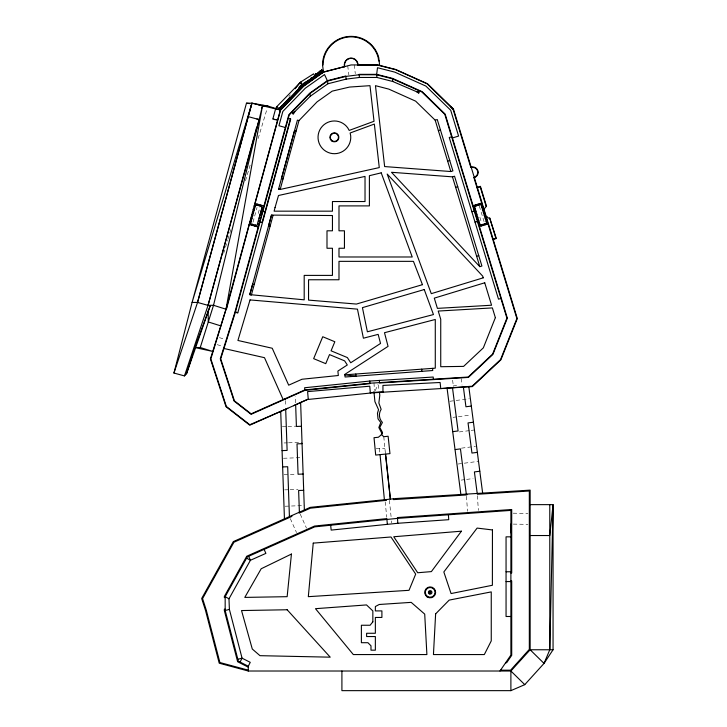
<?xml version="1.0" encoding="UTF-8"?>
<svg xmlns="http://www.w3.org/2000/svg" width="727" height="727" viewBox="0 0 727 727"><rect width="100%" height="100%" fill="white"/><g stroke="black" fill="none" stroke-linecap="round" stroke-linejoin="round"><path stroke-width="0.55" stroke-dasharray="3.63 2.73" d="M295.28 402.776L295.289 396.324M253.014 222.198L257.031 207.459M258.23 213.447L259.957 207.131M223.68 253.314L227.578 240.328M227.905 239.238L230.832 229.496M245.462 180.769L250.67 163.439M258.149 138.539L267.254 108.214M375.35 390.708L377.595 384.665M288.919 96.609L290.309 94.864M449.859 401.268L469.288 398.741M453.048 417.353L457.365 416.789M458.437 416.653L470.314 415.108M459.328 431.938L470.124 430.538M471.205 430.393L474.44 429.975M461.436 448.168L475.476 446.342M458.01 464.017L478.52 461.345M461.2 480.102L465.516 479.538M466.598 479.402L473.077 478.557M376.186 448.75L384.919 448.441M453.339 385.855L456.611 385.646M282.367 426.64L286.856 426.485M287.974 426.449L295.834 426.176M284.057 442.961L287.419 442.843M288.546 442.798L302.014 442.334M283.457 458.264L300.306 457.674M284.03 474.613L296.38 474.186M284.557 489.88L289.046 489.725M290.173 489.68L298.034 489.407M285.129 506.228L304.213 505.565M513.153 513.189L527.884 513.453M513.289 524.103L527.902 524.358M219.381 337.61L224.579 339.245M217.173 344.634L222.371 346.27M300.269 514.189L306.485 528.138M290.309 518.624L296.525 532.573M479.311 206.059L484.4 222.753M479.884 217.291L481.474 222.507M461.172 378.558L462.018 385.065M452.603 380.185L453.448 386.691M354.213 64.939L355.303 73.663M347.724 65.803L348.869 74.999M389.399 500.33L391.326 518.987M391.526 520.932L391.726 522.877M385.174 501.875L386.755 517.224M383.783 436.709L385.428 453.63M379.439 448.441L380.039 454.639M285.484 400.641L285.993 406.92M477.366 495.714L478.402 510.409M466.47 496.277L467.525 511.29M378.476 384.828L378.822 390.272M373.987 382.947L374.46 390.553"/><path stroke-width="1.09" d="M510.89 532.818L510.89 524.058M341.908 671.012L341.908 690.65L510.89 690.65L524.767 684.652L544.032 663.406L549.785 649.765L553.056 504.638L530.147 504.638M417.371 92.047L418.688 93.301L418.906 92.702L392.771 81.497L376.959 77.462L359.429 77.462L359.093 74.345L376.668 74.345L377.504 67.72L394.761 72.118L425.895 86.086L450.713 110.259L458.583 136.076L452.43 137.957M379.648 65.394L378.731 57.497A28.589 28.589 0 0 0 322.543 64.976L323.524 72.373M277.096 120.355L276.324 119.628L274.324 119.492L276.324 119.628M252.669 225.497L252.842 224.407M287.81 408.256L249.815 424.732L226.361 406.466L210.83 358.893L227.297 305.222M261.266 206.359L261.511 205.296M259.966 206.005L260.221 204.941M173.944 373.042L192.092 302.423L197.544 302.423L210.13 305.958L186.539 373.742L184.467 375.914L173.944 373.042L197.544 302.423L251.924 103.179L267.899 106.051L276.224 108.668M197.544 302.423L251.924 103.179L246.471 103.179L192.092 302.423L251.924 103.179L276.169 109.05M256.667 127.207L208.067 305.295L184.467 375.914L210.13 305.958M261.874 108.132L262.447 106.051L267.899 106.051L262.538 105.333M318.853 73.173L302.359 84.895L280.386 109.977L226.015 309.22L210.403 358.893L226.015 406.711L249.761 425.204L307.403 399.532L371.851 392.898L472.359 386.6L500.903 359.801L517.306 318.571L453.457 109.05L427.485 83.75L395.679 69.483L377.849 64.939L351.132 64.939L323.442 72.191L303.677 86.204L280.549 110.131L255.059 203.533M249.306 224.579L226.406 309.329M235.439 311.983L289.201 114.993L309.956 93.519L327.541 81.061L345.834 76.417L359.093 74.754L376.622 74.754L392.435 78.789L421.878 91.993L444.797 114.33L506.91 318.144L492.588 354.14L468.215 377.022L369.961 383.22L304.84 389.926L251.142 413.836L234.412 400.813L220.717 358.838L235.439 311.983L237.856 312.646L290.709 118.992L288.283 118.328M262.138 222.426L264.728 212.956M265.01 211.902L290.391 118.901M278.605 189.02L297.407 120.128L298.988 120.564L317.099 101.835L332.194 91.139L349.578 87.058L369.988 85.668L374.023 121.273L349.196 130.424L347.76 127.888A16.367 16.367 0 0 0 320.952 128.007A16.367 16.367 0 0 0 330.231 153.161A16.367 16.367 0 0 0 350.696 135.84L350.141 132.986L374.341 124.063L379.276 167.592L280.177 189.456L278.605 189.02L280.177 189.456L298.988 120.564M248.598 116.729L259.121 119.601L208.067 305.295L213.52 305.295L226.015 309.22L262.447 106.051L213.52 305.295L200.261 347.515L194.8 347.515L212.747 351.441L200.261 347.515M274.324 119.492L273.679 118.737L272.789 119.183L275.651 108.677L276.86 106.56L300.696 82.033L313.582 73.854L315.082 75.962L302.586 84.705L323.351 72L344.562 66.611M186.539 373.742L192.491 354.858M255.513 226.27L255.859 225.234M257.558 205.341L258.012 204.332M294.181 112.331L293.172 114.312L292.681 111.395M240.083 662.061L242.064 658.171L229.387 609.399L228.978 598.794L250.415 560.272L265.891 553.383L264.11 549.403M524.767 684.652L510.89 671.012L248.28 671.012L248.28 666.232L250.252 662.342L242.064 658.171L237.838 659.271M248.28 666.232L238.329 661.17L225.17 610.498L225.17 596.676L247.316 556.882L314.727 526.857L397.46 518.378L510.89 510.39L510.89 655.091L499.967 671.012M484.127 211.103L484.591 208.395L486.499 206.241L480.429 186.33L477.294 187.284L477.039 187.839L480.22 186.866L486.19 206.459M440.716 388.582L472.186 386.201L500.558 359.565L516.879 318.553L473.949 177.688L475.449 176.697A5.098 5.098 0 0 0 472.577 167.283L470.778 167.301L453.094 109.268L450.367 106.342M256.486 205.05L257.094 204.087M251.433 225.161L252.042 224.198M254.604 226.024L255.213 225.061M530.147 535.535L549.785 535.535L553.056 504.638L553.056 649.765L544.032 663.406L530.147 649.765L530.147 490.134L396.133 498.531L310.202 507.373L233.34 541.606L201.679 598.494L205.532 610.498L219.218 663.197L248.28 671.012M293.881 112.903L294.808 111.704M302.359 84.895L279.213 108.841L281.994 105.351M295.162 88.739L300.006 82.624L303.541 86.04L323.351 72L322.406 70.664M318.571 72.546L321.634 70.246L321.543 69.438L322.861 71.31L319.344 73.79L318.508 72.6L316.827 73.7L315.545 73.636L316.563 75.081L317.644 74.363M279.223 108.85L289.764 97.418M298.797 87.631L301.814 84.359M280.549 110.131L275.651 108.677L280.386 109.977L303.541 86.04L300.696 82.033M292.954 113.557L310.302 96.228L327.877 83.769L346.17 79.125L359.429 77.462M481.756 207.068L482.646 206.232M485.445 219.163L486.381 218.491M346.17 79.125L345.734 76.017L327.359 80.688L309.693 93.21L288.828 114.784L235.039 311.865L220.281 358.838L234.067 401.059L251.088 414.317L304.94 390.326L369.961 383.629L369.734 381.048L304.613 387.755L304.84 389.926M317.299 74.627L320.207 72.773M319.871 73.036L322.406 71.419M322.07 71.682L322.788 71.21M310.42 78.561L312.265 77.344M314.109 76.135L318.717 73.091M302.586 84.705L314.555 77.107M453.094 109.268L427.358 83.932L395.615 69.683L377.822 65.148L357.993 65.148L357.548 63.222A6.643 6.643 0 0 0 344.489 64.939L344.698 66.575M482.41 209.203L483.373 208.631M476.876 218.182L477.848 217.609M303.859 83.051L309.093 80.097M474.958 211.884L475.949 211.375M486.427 222.389L487.417 221.889M474.086 209.003L475.094 208.594M477.848 221.353L478.866 220.953M474.731 211.139L475.758 210.775M475.603 213.992L476.639 213.647M475.84 214.783L476.876 214.438M477.548 220.381L478.584 220.045M473.949 177.688L474.34 177.57A5.425 5.425 0 0 0 477.948 170.79A5.425 5.425 0 0 0 471.169 167.183L470.778 167.301M435.182 120.182L437.272 119.546L452.912 170.9L450.831 171.536L384.638 166.565L375.468 85.668L388.827 89.121L415.644 101.153L435.182 120.182L450.831 171.536M438.363 130.624L440.444 129.988M451.649 136.794L449.25 137.521L498.513 299.179L500.912 298.443M447.65 161.094L449.74 160.458M452.448 176.852L454.539 176.216L481.91 266.027L479.82 266.664L391.508 172.29L452.448 176.852L479.82 266.664M455.629 187.284L457.719 186.648M473.068 205.677L481.674 203.06M481.383 205.823L482.428 205.505M471.868 211.748L474.658 210.894M483.282 212.057L484.327 211.739M484.237 215.21L485.282 214.892M485.109 218.055L486.154 217.736M475.049 222.18L477.839 221.335M489.725 218.064L496.332 238.511L493.197 239.465L492.706 239.238L495.887 238.274L489.725 218.064L488.28 218.064L487.045 216.655L484.427 215.819M479.429 226.551L488.035 223.925M476.639 256.222L478.729 255.586M482.592 209.803L483.646 209.521M225.17 610.498L229.387 609.399M473.822 208.158L474.885 207.895M476.548 217.091L477.621 216.873M249.997 221.326L251.197 221.09M478.439 223.307L479.529 223.134M471.332 406.075L465.934 406.766L463.39 387.164M473.431 422.214L468.034 422.914L471.95 453.057L477.348 452.358M452.703 431.647L458.101 430.957L452.503 387.845M479.802 471.223L474.404 471.923L477.203 493.451M373.951 391.717L374.914 401.631L378.54 409.664L377.467 413.236L378.022 418.87L380.748 422.551L378.84 427.567L381.82 433.228L381.084 435.01L378.358 437.263L374.014 437.69L375.695 455.057L389.963 453.639L388.127 436.245L383.783 436.709L381.884 434.928L382.411 432.292L379.767 427.44L382.411 422.46C378.994 418.843 378.385 413.509 381.139 409.31L378.876 403.049L379.785 395.37L379.503 392.416M370.334 393.053L369.77 386.201L307.603 391.608L308.248 399.032L293.526 405.711M370.334 392.644L382.947 391.789M455.229 449.559L460.445 448.886L466.316 494.133M448.395 514.789L448.741 519.687L397.805 523.276L331.176 530.092L330.667 525.212M369.734 381.048L433.219 377.031L433.356 379.203M253.378 208.967L254.523 208.894M301.46 426.258L296.407 426.458L295.653 404.766M302.068 443.661L297.016 443.861L298.07 474.231L303.123 474.031M282.076 450.613L287.12 450.422L285.693 409.201M282.639 466.934L287.692 466.734L289.419 516.633M303.686 490.307L298.633 490.498L299.388 512.19M322.543 64.976L323.088 64.976A28.035 28.035 0 0 1 378.204 57.642L378.631 60.877L379.185 60.877M483.464 212.675L484.609 212.675M486.099 221.308L487.235 221.308M478.657 224.007L479.793 224.007M510.89 536.835L506.056 536.835L506.056 616.496L510.89 616.496M506.056 571.758L510.89 571.758M510.89 572.949L511.708 572.949L511.708 509.509L397.46 517.56L397.805 523.276M510.89 580.991L511.708 580.991L511.708 655.345L506.61 662.77L505.619 662.77M506.056 581.573L510.89 581.573M225.17 597.539L224.352 597.539L224.352 596.458L246.735 556.246L314.518 526.057L386.846 518.605L387.346 524.312M225.17 609.226L224.352 609.226L224.352 610.598L237.629 661.734L248.28 667.15M553.056 649.765L530.147 649.765L510.89 671.012L510.89 690.65M500.521 670.194L510.581 670.194L529.329 649.393L529.329 491.007L477.339 494.26L477.339 493.442M250.661 218.909L251.787 218.936M260.13 214.256L261.647 214.401M258.412 220.545L259.912 220.754M254.314 205.532L255.413 205.641M246.471 103.179L249.679 103.607M258.258 104.761L260.402 105.042M257.649 223.353L259.121 223.652M261.048 210.885L265.328 211.984M258.249 221.153L259.703 221.499M223.961 348.487L264.492 357.684L283.157 399.577M259.257 217.455L260.711 217.827M259.039 218.254L260.493 218.618M376.668 74.345L392.571 78.398L422.114 91.647L445.16 114.103L507.346 318.162L492.933 354.376L468.388 377.422L379.53 382.984L379.394 380.394M260.793 211.802L262.247 212.184M256.94 119.019L259.121 119.601M248.28 670.167L219.89 662.533L206.314 610.271L202.569 598.585L233.921 542.242L291.872 516.434L291.527 515.688M285.366 127.489L278.941 125.735L282.848 111.431L305.358 88.158L324.533 74.563L327.359 80.688M296.116 131.087L294.535 130.651L281.476 178.497L283.048 178.924M254.868 203.478L263.946 205.959M263.247 208.522L261.884 207.813M263.056 209.231L261.647 208.685M253.169 209.721L254.223 210.012M252.387 212.593L253.432 212.884M261.347 215.501L259.921 215.001M251.515 215.774L252.569 216.055M259.639 221.744L262.456 222.517M270.144 226.052L268.617 225.643L271.489 215.11L332.448 215.528L332.448 230.804L326.996 230.804L326.996 248.252L332.448 248.252L332.448 275.397L304.195 275.397L304.195 299.833L249.797 294.626L252.66 284.103L254.232 284.53M249.797 222.053L250.851 222.344M258.885 224.507L257.449 224.061M249.125 224.525L258.203 227.006M235.03 312.21L237.774 312.955M250.906 218.009L251.951 218.327M220.781 325.878L208.285 321.961L208.14 310.847M246.607 558.154L250.415 560.272L248.643 556.291M225.17 596.676L228.978 598.794M254.15 206.123L255.113 206.732M252.642 211.657L253.605 212.266M251.769 214.828L252.742 215.437M416.807 91.802L417.816 92.465M276.86 106.56L280.386 109.977M321.607 70.274L322.515 71.555M321.279 70.555L322.161 71.809M320.852 70.701L321.807 72.055M320.353 70.737L321.461 72.3M320.007 71.001L321.107 72.555M319.689 71.291L320.752 72.8M319.353 71.564L320.398 73.045M319.071 71.909L320.053 73.291M318.799 72.264L319.698 73.545M318.162 72.864L318.999 74.036M317.826 73.127L318.644 74.29L317.472 73.382M317.09 73.572L317.944 74.781L317.236 75.281L315.991 73.509M316.608 73.636L317.59 75.035M316.172 75.263L316.181 76.026L315.818 75.508M298.87 512.426L299.297 513.126L310.411 508.173L386.437 500.349L386.437 499.531M285.02 398.75L285.402 399.596M478.166 204.123L478.602 205.132M481.092 224.907L481.447 225.933M482.383 224.507L482.737 225.543M344.534 66.839L344.262 64.939A6.861 6.861 0 0 1 351.132 58.078A6.861 6.861 0 0 1 357.993 64.939L357.993 65.148M475.34 204.987L475.603 206.05M381.566 432.22L381.784 433.328M484.764 223.78L484.927 224.879M468.833 386.819L482.646 493.106M447.06 388.182L460.873 494.469M418.634 90.539L418.906 92.702M392.435 78.789L392.771 81.497M376.622 74.754L376.959 77.462M327.541 81.061L327.877 83.769M309.956 93.519L310.302 96.228M440.716 388.173L440.108 382.484L382.947 385.428L382.947 392.198M385.664 455.847L390.372 499.122L385.619 454.093M393.38 498.813L393.461 499.622L466.789 494.923L466.789 494.106M380.039 454.639L384.401 499.74M432.583 368.353L432.738 370.525L345.071 377.004L344.798 374.396L388.054 346.37L384.492 332.712L435.282 319.48L435.282 368.153L344.843 374.841L355.948 376.204L355.785 374.032M421.705 369.162L421.86 371.333M300.633 402.54L304.368 509.972M280.713 411.418L284.439 518.851M549.785 504.638L549.785 649.765M485.827 223.462L485.827 224.598M479.393 203.751L479.393 204.896M476.249 204.714L476.249 205.85M492.443 529.947L492.379 585.271L451.067 593.559L443.833 571.967L477.112 528.084L492.443 529.947M435.627 613.888L433.446 654.564L484.318 654.564L491.252 640.896L491.252 591.896L449.186 600.102L435.627 613.888M313.237 543.124L308.321 596.667L409.019 590.315L415.69 574.094L390.99 536.989L313.237 543.124M291.436 554.056L287.147 596.676L244.799 597.403L261.175 568.768L291.436 554.056M429.339 592.096C430.23 595.531 432.092 589.861 429.339 592.096M429.902 592.278L430.448 592.46L429.902 592.278M275.024 207.622L274.115 211.166L332.448 211.166L332.448 201.533L365.027 201.533L365.027 176.416L278.505 195.499L275.024 207.622M273.007 215.528L251.36 295.053L249.788 294.626L271.489 215.11L273.007 215.528M255.631 204.823L250.47 223.762L257.04 225.561L262.211 206.613L255.631 204.823M250.033 299.924L237.92 340.463L272.234 348.251L288.683 385.174L301.987 379.249L338.337 375.505L337.882 371.079L347.297 364.981L344.625 360.865L329.504 354.594L325.751 363.664L313.655 358.647L322.743 336.737L334.838 341.745L331.076 350.814L347.361 357.575L350.723 362.764L380.53 343.453L378.158 334.365L363.4 338.209L357.457 309.148L250.033 299.924M495.36 317.663L483.346 347.851L463.617 366.381L440.735 366.717L440.735 319.289L438.227 311.056L492.388 307.912L495.36 317.663M461.418 531.183L431.375 571.604L417.707 572.749L393.752 536.753L461.418 531.183M372.842 621.849L370.107 625.247L361.383 625.247L361.383 642.704L367.926 642.704L370.988 645.812L370.988 650.174L375.359 650.174L375.359 636.543L366.626 636.543L366.626 633.272L375.359 633.272L375.359 617.45L381.902 617.45L381.902 610.907L375.359 610.907L375.359 606.536L379.203 604.491L411.191 602.365L424.713 614.115L426.894 654.564L353.322 654.564L315.482 608.681L366.526 604.928L372.842 610.944L372.842 621.849M480.956 204.414L474.431 206.404L480.156 225.188L486.672 223.198L480.956 204.414M483.228 277.832L431.284 293.663L387.173 174.044L482.71 276.133L483.228 277.832M484.736 282.785L434.292 298.143L437.409 308.375L491.57 305.231L484.736 282.785M422.451 284.675L356.412 304.059L308.557 300.106L308.557 279.759L338.991 279.759L338.991 261.347L413.445 261.347L422.451 284.675M424.241 289.546L362.437 307.639L367.38 331.794L433.465 314.564L424.241 289.546M381.212 172.844L369.398 175.689L369.398 205.895L338.991 205.895L338.991 230.804L344.444 230.804L344.444 248.252L338.991 248.252L338.991 256.985L412.236 256.985L381.212 172.844M287.147 609.762L241.528 610.553L252.287 649.02L259.984 655.672L330.231 657.172L287.147 609.762M338.455 136.83L338.191 135.795A4.089 4.089 0 0 0 331.403 134.55A4.089 4.089 0 0 0 333.139 141.229A4.089 4.089 0 0 0 338.455 136.83M331.521 140.793A4.498 4.498 0 0 0 338.827 138.094A4.498 4.498 0 0 0 332.839 133.114A4.498 4.498 0 0 0 331.521 140.793M427.185 596.931A5.452 5.452 0 0 0 435.618 592.678A5.452 5.452 0 0 0 427.721 587.498A5.452 5.452 0 0 0 427.185 596.931M429.203 593.85A1.772 1.772 0 0 0 431.938 592.469A1.772 1.772 0 0 0 429.375 590.797A1.772 1.772 0 0 0 429.203 593.85M427.512 596.44A4.871 4.871 0 0 0 435.037 592.641A4.871 4.871 0 0 0 427.985 588.025A4.871 4.871 0 0 0 427.512 596.44"/></g></svg>
